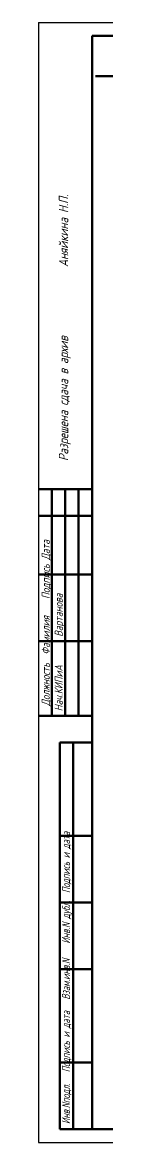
# Model space of a CAD drawing. Header units: inches. Extents: x 2854 to 6563, y -110 to 2015.
# Drawn here: x 4040 to 4065.8, y -110 to 310 of the extents above; entities that cross this region are included whole.
import ezdxf

# ---------------------------------------------------------------- set-up
doc = ezdxf.new("R2010")
doc.units = ezdxf.units.IN
doc.header["$LTSCALE"] = 0.7
doc.header["$MEASUREMENT"] = 0
doc.styles.get("Standard").update_dxf_attribs({"font": 'romand.shx', "width": 0.8, "oblique": 15, "height": 3.5})

msp = doc.modelspace()

# ---------------------------------------------------------------- linework, layer by layer
for p, q in [((4040.05, 309.98), (4040.05, -110.02)), ((4040.05, 309.98), (4634.05, 309.98)), ((4040.05, -110.02), (4634.05, -110.02))]:
    msp.add_line(p, q)
at = {"lineweight": 50}
for p, q in [((4060.05, 304.98), (4060.05, -105.02)), ((4060.05, 304.98), (4629.05, 304.98)), ((4061.39, 289.81), (4131.39, 289.81)), ((4040.05, 135), (4060.05, 135)), ((4045.05, 135), (4045.05, 50)), ((4050.05, 135), (4050.05, 50)), ((4055.05, 135), (4055.05, 50)), ((4040.05, 125), (4060.05, 125)), ((4040.05, 103), (4060.05, 103)), ((4040.05, 78), (4060.05, 78)), ((4040.05, 50), (4060.05, 50)), ((4048.05, 40), (4048.05, -105.02)), ((4048.05, 40), (4060.05, 40)), ((4053.05, 40), (4053.05, -105.02)), ((4048.05, 5), (4060.05, 5)), ((4048.05, -20), (4060.05, -20)), ((4048.05, -45), (4060.05, -45)), ((4048.05, -80), (4060.05, -80)), ((4048.05, -105.02), (4629.05, -105.02))]:
    msp.add_line(p, q, dxfattribs=at)

# ---------------------------------------------------------------- texts
at = {"lineweight": 25, "attachment_point": 1, "rotation": 90}
for s, insert, char_height, width in [('Разрешена сдача в архив              Аняйкина Н.П.', (4047.64, 145.52), 3.5, 273.9552), ('Должность  Фамилия    Подпись Дата', (4041.24, 53.65), 3, 85.2134), ('Вартанова', (4046.07, 79.64), 3, 62.2383), ('Нач.КИПиА', (4046.07, 51.68), 3, 66.6475), ('{\\W0.7; Инв.Nподл.   Подпись и дата   Взам.инв.N    Инв.N дубл.  Подпись и дата}', (4048.81, -104.48), 3, 144.2887)]:
    msp.add_mtext(s, dxfattribs=dict(at, insert=insert, char_height=char_height, width=width))

doc.saveas('drawing.dxf')
